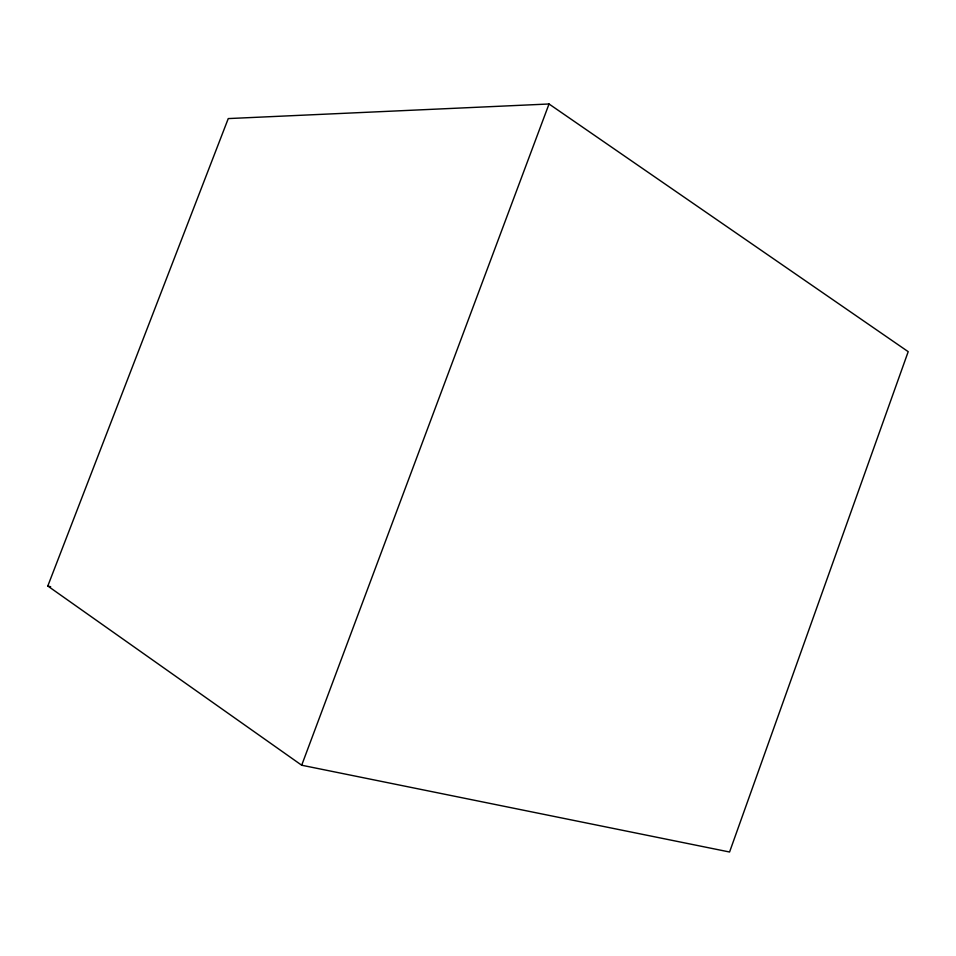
<?xml version="1.0" encoding="UTF-8"?>
<svg xmlns="http://www.w3.org/2000/svg" width="956" height="956" viewBox="0 0 956 956"><rect width="100%" height="100%" fill="white"/><g stroke="black" fill="none" stroke-linecap="round" stroke-linejoin="round"><path stroke-width="1.43" d="M301.69 765.23L549.031 103.989L908.2 351.665L729.571 852.011L301.69 765.23L47.8 586.004L228.257 118.58L549.031 103.989M47.8 586.004L50.68 586.769"/></g></svg>
